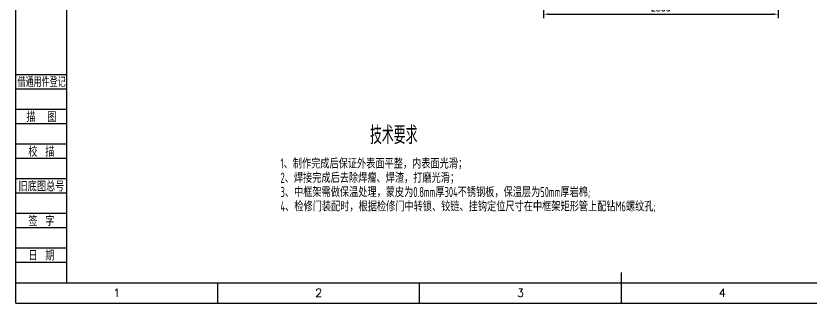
# Model space of a CAD drawing. Header units: inches. Extents: x -500 to 11380, y -200 to 8200.
# Drawn here: x -500 to 7301, y -200 to 2615 of the extents above; entities that cross this region are included whole.
import ezdxf
from ezdxf.enums import TextEntityAlignment as Align

# ---------------------------------------------------------------- set-up
doc = ezdxf.new("R2010")
doc.units = ezdxf.units.IN
doc.header["$LTSCALE"] = 200
for name, color, linetype in [('1轮廓实线层', 7, 'Continuous'), ('2细线层', 4, 'Continuous'), ('6文字层', 3, 'Continuous'), ('7标注层', 4, 'Continuous'), ('图框层', 7, 'Continuous')]:
    doc.layers.add(name, color=color, linetype=linetype)
doc.styles.add('PC_TEXTSTYLE', font='isocp.shx', dxfattribs={"width": 0.8, "bigfont": 'hzfs.shx'})
doc.styles.add('TH_GBDIM', font='romans.shx', dxfattribs={"width": 0.8, "bigfont": 'gbcbig.shx'})
doc.dimstyles.new('TH_GBDIM', dxfattribs={"dimscale": 20, "dimtxt": 3.5, "dimasz": 2.5, "dimexe": 2, "dimexo": 0, "dimgap": 1.5, "dimtad": 1, "dimdec": 1, "dimdsep": 46, "dimtxsty": 'TH_GBDIM', "dimcen": 2.5, "dimclrd": 130, "dimclre": 130, "dimclrt": 3, "dimadec": 0, "dimazin": 2, "dimtfac": 0.714286, "dimtdec": 1, "dimtmove": 0, "dimatfit": 3, "dimfxl": 0, "dimtzin": 0, "dimlwd": -1, "dimlwe": -1, "dimarcsym": 0})

# ---------------------------------------------------------------- blocks, each defined once
blk = doc.blocks.new('*D41')
at = {"layer": '7标注层', "color": 130, "transparency": 16777216}
for p, q in [((4677.2, 2728.3), (4677.2, 2591.8)), ((6977.2, 2728.3), (6977.2, 2591.8)), ((4727.2, 2631.8), (6927.2, 2631.8))]:
    blk.add_line(p, q, dxfattribs=at)
for points in [[(4727.2, 2640.1), (4727.2, 2623.4), (4677.2, 2631.8)], [(6927.2, 2640.1), (6927.2, 2623.4), (6977.2, 2631.8)]]:
    blk.add_solid(points, dxfattribs=at)
at = {"layer": 'Defpoints', "color": 0, "transparency": 16777216}
for p in [(4677.2, 2728.3), (6977.2, 2728.3), (6977.2, 2631.8)]:
    blk.add_point(p, dxfattribs=at)
at = {"layer": '7标注层', "color": 3, "transparency": 16777216, "insert": (5827.2, 2696.8), "char_height": 70, "attachment_point": 5, "style": 'TH_GBDIM'}
blk.add_mtext('2300', dxfattribs=at)
blk = doc.blocks.new('PC_FJL_BLOCK')
at = {"layer": '2细线层'}
for p, q in [((-25, 102), (0, 102)), ((-25, 95), (0, 95)), ((-25, 85), (0, 85)), ((-25, 78), (0, 78)), ((-25, 68), (0, 68)), ((-25, 61), (0, 61)), ((-25, 51), (0, 51)), ((-25, 44), (0, 44)), ((-25, 34), (0, 34)), ((-25, 27), (0, 27)), ((-25, 17), (0, 17)), ((-25, 10), (0, 10)), ((-25, 0), (0, 0))]:
    blk.add_line(p, q, dxfattribs=at)
at = {"layer": '6文字层', "color": 3, "style": 'PC_TEXTSTYLE', "width": 0.715685}
blk.add_text('借通用件登记', height=5, dxfattribs=at).set_placement((-24.22, 95.91), (-0.56, 95.91), align=Align.FIT)
at = {"layer": '6文字层', "color": 3, "style": 'PC_TEXTSTYLE'}
for s, width, p in [('描   图', 0.6667, (-12.5, 81.5)), ('校  描', 0.667, (-12.5, 64.5)), ('旧底图总号', 0.667, (-12.5, 47.5)), ('签  字', 0.667, (-12.5, 30.5)), ('日  期', 0.667, (-12.49, 13.6))]:
    blk.add_text(s, height=5, dxfattribs=dict(at, width=width)).set_placement(p, align=Align.MIDDLE)
at = {"layer": '6文字层', "style": 'PC_TEXTSTYLE'}
for tag, width, p, p2 in [('借通用件登记', 0.671328, (-23.44, 86.36), (-1.25, 86.36)), ('描图', 2.120922, (-23.44, 69.36), (-1.25, 69.36)), ('校图', 2.149976, (-23.75, 52.06), (-1.25, 52.06)), ('旧底图总号', 0.761452, (-22.84, 35.67), (-1.86, 35.67)), ('签字', 2.026939, (-23.14, 18.37), (-1.56, 18.37)), ('日期', 1.89999, (-22.84, 1.37), (-2.17, 1.37))]:
    blk.add_attdef(tag, text='', height=5, dxfattribs=dict(at, width=width)).set_placement(p, p2, align=Align.FIT)

msp = doc.modelspace()

# ---------------------------------------------------------------- linework, layer by layer
at = {"layer": '1轮廓实线层'}
msp.add_line((5440, -200), (5440, 100), dxfattribs=at)
at = {"layer": '2细线层'}
for p, q in [((-500, -200), (-500, 8200)), ((-500, -200), (-500, 0)), ((1480, -200), (1480, 0)), ((3460, -200), (3460, 0)), ((5440, -200), (5440, 0)), ((-500, -200), (11380, -200))]:
    msp.add_line(p, q, dxfattribs=at)
at = {"layer": '图框层'}
for q in [(0, 8000), (11180, 0)]:
    msp.add_line((0, 0), q, dxfattribs=at)

# ---------------------------------------------------------------- block references
at = {"layer": '图框层', "xscale": 20, "yscale": 20, "zscale": 20}
msp.add_blockref('PC_FJL_BLOCK', (0, 0), dxfattribs=at)

# ---------------------------------------------------------------- texts
at = {"layer": '6文字层', "style": 'PC_TEXTSTYLE', "width": 0.667}
msp.add_text('技术要求', height=175, dxfattribs=at).set_placement((3206.71, 1533.75), align=Align.TOP_CENTER)
for s, p in [('1、制作完成后保证外表面平整，内表面光滑；', (2095.95, 1218.75)), ('2、焊接完成后去除焊瘤、焊渣，打磨光滑；', (2095.95, 1078.75)), ('3、中框架需做保温处理，蒙皮为0.8mm厚304不锈钢板，保温层为50mm厚岩棉;', (2095.95, 938.75)), ('4、检修门装配时，根据检修门中转锁、铰链、挂钩定位尺寸在中框架矩形管上配钻M6螺纹孔;', (2095.95, 798.75))]:
    msp.add_text(s, height=100, dxfattribs=at).set_placement(p, align=Align.TOP_LEFT)
at = {"layer": '6文字层', "style": 'TH_GBDIM'}
for s, p in [('1', (490, -100)), ('2', (2470, -100)), ('3', (4450, -100)), ('4', (6430, -100))]:
    msp.add_text(s, height=80, dxfattribs=at).set_placement(p, align=Align.MIDDLE)

# ---------------------------------------------------------------- dimensions: what is measured, and where the dimension line sits
at = {"layer": '7标注层'}
dim = msp.add_linear_dim(base=(6977.18, 2631.77), p1=(4677.18, 2728.32), p2=(6977.18, 2728.32), dimstyle='TH_GBDIM', dxfattribs=at)
dim.commit()
dim.dimension.update_dxf_attribs({"geometry": '*D41', "text_midpoint": (5827.18, 2696.77)})

doc.saveas('drawing.dxf')
